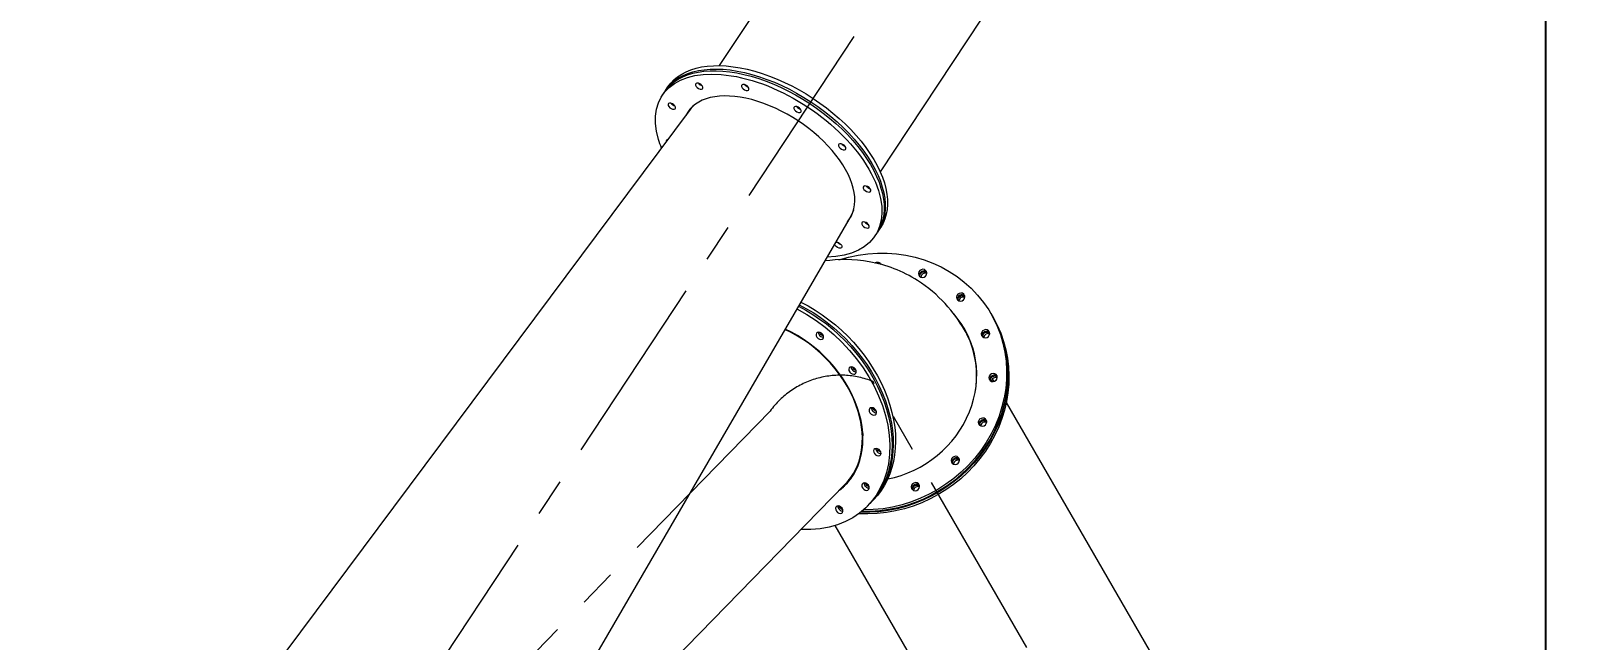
# Model space of a CAD drawing. Header units: inches. Extents: x -350577 to -266477, y -437959 to -377535.
# Drawn here: x -324537 to -322006, y -409950 to -408951 of the extents above; entities that cross this region are included whole.
import ezdxf

# ---------------------------------------------------------------- set-up
doc = ezdxf.new("R2010")
doc.units = ezdxf.units.IN
doc.header["$MEASUREMENT"] = 0
doc.linetypes.add('CENTER', pattern=[2, 1.25, -0.25, 0.25, -0.25])
doc.layers.add('CENTER       (itatec)', color=4, linetype='CENTER', lineweight=9)
doc.layers.add('ORGINAL (itatec)', color=3, linetype='Continuous', lineweight=9)
doc.styles.add('Geniso', font='geniso.shx', dxfattribs={"oblique": 15})
doc.dimstyles.new('scale 1b100', dxfattribs={"dimscale": 100, "dimtxt": 3, "dimasz": 2.5, "dimexe": 1, "dimexo": 1, "dimgap": 1, "dimtad": 1, "dimdec": 0, "dimzin": 0, "dimdsep": 46, "dimtxsty": 'Geniso', "dimcen": 0, "dimclrd": 1, "dimclre": 1, "dimclrt": 7, "dimadec": 0, "dimazin": 0, "dimtfac": 1, "dimtdec": 0, "dimtmove": 0, "dimatfit": 3, "dimfxl": 0.75, "dimtolj": 1, "dimtzin": 0, "dimarcsym": 0})

# ---------------------------------------------------------------- blocks, each defined once
blk = doc.blocks.new('*D32')
at = {"layer": 'Defpoints', "color": 0, "transparency": 16777216}
for p in [(-331896.3, -404294), (-322053.8, -404305.8), (-322053.8, -411835.7)]:
    blk.add_point(p, dxfattribs=at)
at = {"layer": 'ORGINAL (itatec)', "color": 1, "lineweight": -2, "transparency": 16777216}
for p, q in [((-322053.8, -411735.7), (-322053.8, -404205.8)), ((-331646.3, -404305.8), (-322303.8, -404305.8)), ((-331896.3, -404394), (-331896.3, -404405.8))]:
    blk.add_line(p, q, dxfattribs=at)
at = {"layer": 'ORGINAL (itatec)', "color": 1, "transparency": 16777216}
for points in [[(-331646.3, -404264.2), (-331646.3, -404347.5), (-331896.3, -404305.8)], [(-322303.8, -404264.2), (-322303.8, -404347.5), (-322053.8, -404305.8)]]:
    blk.add_solid(points, dxfattribs=at)
at = {"layer": 'ORGINAL (itatec)', "color": 7, "transparency": 16777216, "insert": (-326975, -404055.7), "char_height": 300, "attachment_point": 5, "style": 'Geniso'}
blk.add_mtext('\\A1;9842', dxfattribs=at)
blk = doc.blocks.new('*D43')
at = {"layer": 'Defpoints', "color": 0, "transparency": 16777216}
for p in [(-322287.2, -408125.7), (-319860.4, -408125.7), (-322287.2, -410425.7)]:
    blk.add_point(p, dxfattribs=at)
at = {"layer": 'ORGINAL (itatec)', "color": 1, "lineweight": -2, "transparency": 16777216}
for p, q in [((-322187.2, -408125.7), (-319760.4, -408125.7)), ((-319860.4, -410175.7), (-319860.4, -408375.7)), ((-322187.2, -410425.7), (-319760.4, -410425.7))]:
    blk.add_line(p, q, dxfattribs=at)
at = {"layer": 'ORGINAL (itatec)', "color": 1, "transparency": 16777216}
for points in [[(-319902.1, -408375.7), (-319818.8, -408375.7), (-319860.4, -408125.7)], [(-319902.1, -410175.7), (-319818.8, -410175.7), (-319860.4, -410425.7)]]:
    blk.add_solid(points, dxfattribs=at)
at = {"layer": 'ORGINAL (itatec)', "color": 7, "transparency": 16777216, "insert": (-320110.5, -409275.7), "char_height": 300, "attachment_point": 5, "rotation": 90, "style": 'Geniso'}
blk.add_mtext('\\A1;2300', dxfattribs=at)
blk = doc.blocks.new('*D44')
at = {"layer": 'Defpoints', "color": 0, "transparency": 16777216}
for p in [(-322053.8, -406400), (-322637.2, -407675.7), (-322053.8, -411835.7)]:
    blk.add_point(p, dxfattribs=at)
at = {"layer": 'ORGINAL (itatec)', "color": 1, "lineweight": -2, "transparency": 16777216}
for p, q in [((-322637.2, -407575.7), (-322637.2, -406300)), ((-322053.8, -411735.7), (-322053.8, -406300)), ((-322887.2, -406400), (-323137.2, -406400)), ((-322637.2, -406400), (-322053.8, -406400)), ((-321803.8, -406400), (-320741.5, -406400))]:
    blk.add_line(p, q, dxfattribs=at)
at = {"layer": 'ORGINAL (itatec)', "color": 1, "transparency": 16777216}
for points in [[(-322887.2, -406358.4), (-322887.2, -406441.7), (-322637.2, -406400)], [(-321803.8, -406358.4), (-321803.8, -406441.7), (-322053.8, -406400)]]:
    blk.add_solid(points, dxfattribs=at)
at = {"layer": 'ORGINAL (itatec)', "color": 7, "transparency": 16777216, "insert": (-321147.7, -406150), "char_height": 300, "attachment_point": 5, "style": 'Geniso'}
blk.add_mtext('\\A1;583', dxfattribs=at)

msp = doc.modelspace()

# ---------------------------------------------------------------- linework, layer by layer
at = {"layer": 'CENTER       (itatec)', "ltscale": 250}
for points in [[(-322637.2, -408125.7), (-326137.7, -413428.4, -0.25846), (-326549.6, -413643.7), (-328710.5, -413665.7)], [(-322654.6, -410395.6), (-323156.7, -409526, 0.343865), (-323325.3, -409574.5), (-324159.8, -410432.2)]]:
    msp.add_lwpolyline(points, format="xyb", dxfattribs=at)
at = {"layer": 'ORGINAL (itatec)'}
for p, q in [((-322885.5, -408215), (-323408.8, -409007.8)), ((-322621.8, -408389.1), (-323145.1, -409181.9)), ((-323496.7, -409048.4), (-323493, -409042.8)), ((-323502.2, -409056.7), (-323498.6, -409051.1)), ((-323456.2, -409079.8), (-324296.7, -410206.8)), ((-323192.7, -409253.8), (-323898.7, -410469.5)), ((-323147.9, -409278.6), (-323144.2, -409273.1)), ((-323153.4, -409287), (-323149.7, -409281.4)), ((-322963.6, -409414.5), (-322962.1, -409417.1)), ((-322961.3, -409418.4), (-322959.8, -409421)), ((-322999.1, -409454.9), (-323004.7, -409445.2)), ((-322958.1, -409525.9), (-322960.7, -409521.5)), ((-322508.7, -410304.4), (-322938.2, -409560.4)), ((-323202.3, -409694.7), (-323810, -410316.7)), ((-323165.8, -409730.3), (-323162, -409726.4)), ((-323160.1, -409724.5), (-323156.3, -409720.6)), ((-322806.6, -410476.4), (-323218.9, -409762.3))]:
    msp.add_line(p, q, dxfattribs=at)
at = {"layer": 'ORGINAL (itatec)', "extrusion": (0, 0, -1)}
for centre, major_axis, ratio, start_param, end_param in [((-323324.1, -409166.3), (-174.4, 115.1), 0.5526, 0, 3.141593), ((-323318.6, -409157.9), (-174.4, 115.1), 0.5526, 0, 3.141593), ((-323327.8, -409171.8), (-174.4, 115.1), 0.5526, -0.583454, 3.822156), ((-323322.3, -409163.5), (-174.4, 115.1), 0.5526, -0.014433, 3.156026), ((-323441.6, -409041.5), (-5.84, 3.86), 0.5526, -3.725046554335626, 2.558138752843961), ((-323366.2, -409043.5), (-5.84, 3.86), 0.5526, -3.725046554335626, 2.558138752843961), ((-323486.6, -409074.4), (-5.84, 3.86), 0.5526, -3.725046554335626, 2.55813875284396), ((-323280.4, -409079.8), (-5.84, 3.86), 0.5526, -3.725046554335626, 2.558138752843961), ((-323327.8, -409171.8), (-174.4, 115.1), 0.5526, -0.680564, -0.583454), ((-323489, -409133.5), (-5.84, 3.86), 0.5526, -0.542452, 0.605819), ((-323207.4, -409140.9), (-5.84, 3.86), 0.5526, -3.725046554335626, 2.558138752843961), ((-323166.6, -409210.2), (-5.84, 3.86), 0.5526, -3.725046554335627, 2.55813875284396), ((-323169, -409269.3), (-5.84, 3.86), 0.5526, -3.725046554335626, 2.55813875284396), ((-323214, -409302.2), (5.84, -3.86), 0.5526, -0.583454, 2.537769), ((-323214, -409302.2), (5.84, -3.86), 0.5526, -2.601135, -0.583454), ((-323156.7, -409526), (193.1, 111.5), 0.926316, -1.337931, 2.134812), ((-323150.3, -409336.6), (6.06, 3.5), 0.926316, -1.669243, 0.134891), ((-323075.5, -409348.6), (6.06, 3.5), 0.926316, -5.759586531663652, 0.5235987755159344), ((-323073.2, -409352.5), (-6.06, -3.5), 0.926316, 0.356093, 2.7855), ((-323321.5, -409570.6), (159.5, -155.8), 0.730863, -1.972235, 0), ((-323319.6, -409568.6), (159.5, -155.8), 0.730863, -1.975354, 0.008376), ((-323315.8, -409564.7), (159.5, -155.8), 0.730863, -1.981598, 0), ((-323013, -409387.5), (6.06, 3.5), 0.926316, -5.759586531663652, 0.5235987755159344), ((-323010.7, -409391.5), (-6.06, -3.5), 0.926316, 0.356093, 2.7855), ((-323325.3, -409574.5), (159.5, -155.8), 0.730863, -1.966003, 0.689914), ((-323152.9, -409532.5), (193.1, 111.5), 0.926316, 0, 2.187281), ((-323154.4, -409529.9), (193.1, 111.5), 0.926316, -0.003648, 2.165965), ((-323155.2, -409528.6), (193.1, 111.5), 0.926316, 0, 2.155469), ((-323155.9, -409527.3), (142, 82), 0.926316, -2.040512, -2.03601), ((-323153.7, -409531.2), (142, 82), 0.926316, -2.026038, -2.021562), ((-323243.9, -409451.2), (-5.01, 4.89), 0.730863, -4.066754664142811, 2.216430643036774), ((-323238.1, -409445.3), (-5.01, 4.89), 0.730863, -2.213544, -0.928049), ((-322972.4, -409447.6), (6.06, 3.5), 0.926316, -5.759586531663652, 0.5235987755159344), ((-322970.2, -409451.5), (-6.06, -3.5), 0.926316, 0.356093, 2.7855), ((-323190.3, -409508.1), (-5.01, 4.89), 0.730863, -4.066754664142811, 2.216430643036774), ((-323184.5, -409502.2), (-5.01, 4.89), 0.730863, -2.213544, -0.928049), ((-322959.9, -409519.6), (6.06, 3.5), 0.926316, -5.759586531663652, 0.5235987755159344), ((-322957.6, -409523.5), (-6.06, -3.5), 0.926316, 0.356093, 2.7855), ((-323157.2, -409575.1), (-5.01, 4.89), 0.730863, -4.066754664142811, 2.216430643036775), ((-323151.5, -409569.2), (-5.01, 4.89), 0.730863, -2.213544, -0.928049), ((-322977.3, -409592.6), (6.06, 3.5), 0.926316, -5.759586531663652, 0.5235987755159344), ((-322975, -409596.5), (-6.06, -3.5), 0.926316, 0.356093, 2.7855), ((-323317.7, -409566.7), (117.3, -114.6), 0.730863, -0.610542, -0.529013), ((-323149.8, -409642), (-5.01, 4.89), 0.730863, -4.066754664142811, 2.216430643036775), ((-323144, -409636.1), (-5.01, 4.89), 0.730863, -2.213544, -0.928049), ((-323022, -409655.4), (6.06, 3.5), 0.926316, -5.759586531663652, 0.5235987755159344), ((-323019.8, -409659.3), (-6.06, -3.5), 0.926316, 0.356093, 2.7855), ((-323169, -409698.6), (-5.01, 4.89), 0.730863, -4.066754664142811, 2.216430643036774), ((-323163.3, -409692.8), (-5.01, 4.89), 0.730863, -2.213544, -0.928049), ((-323087.3, -409698.6), (6.06, 3.5), 0.926316, -5.759586531663652, 0.5235987755159344), ((-323085, -409702.5), (-6.06, -3.5), 0.926316, 0.356093, 2.7855), ((-323212.1, -409736.4), (-5.01, 4.89), 0.730863, -4.066754664142811, 2.216430643036774), ((-323206.4, -409730.5), (-5.01, 4.89), 0.730863, -2.213544, -0.928049)]:
    msp.add_ellipse(centre, major_axis=major_axis, ratio=ratio, start_param=start_param, end_param=end_param, dxfattribs=at)
at = {"layer": 'ORGINAL (itatec)'}
for centre, major_axis, ratio, start_param, end_param in [((-323327.8, -409171.8), (132.7, -87.6), 0.5526, -0.069229, 3.210822), ((-323437.9, -409035.9), (5.84, -3.86), 0.5526, -2.102696, -1.038896), ((-323362.5, -409037.9), (5.84, -3.86), 0.5526, -2.102696, -1.038896), ((-323482.9, -409068.9), (5.84, -3.86), 0.5526, -2.102696, -1.038896), ((-323326, -409169.1), (-131.9, 87), 0.5526, -0.147727, -0.031683), ((-323276.8, -409074.3), (5.84, -3.86), 0.5526, -2.102696, -1.038896), ((-323324.1, -409166.3), (-132.7, 87.6), 0.5526, 0.037952, 0.090796), ((-323322.3, -409163.5), (-132.7, 87.6), 0.5526, 0.056945, 0.10027), ((-323318.6, -409157.9), (-132.7, 87.6), 0.5526, 0.095, 0.117465), ((-323320.8, -409161.3), (-131.9, 87), 0.5526, 0.028753, 0.053457), ((-323203.7, -409135.3), (5.84, -3.86), 0.5526, -2.102696, -1.038896), ((-323163, -409204.6), (5.84, -3.86), 0.5526, -2.102696, -1.038896), ((-323326, -409169.1), (131.9, -87), 0.5526, 0.031683, 0.147727), ((-323318.6, -409157.9), (132.7, -87.6), 0.5526, -0.117465, -0.095), ((-323320.8, -409161.3), (131.9, -87), 0.5526, -0.053457, -0.028753), ((-323324.1, -409166.3), (132.7, -87.6), 0.5526, -0.090796, -0.037952), ((-323322.3, -409163.5), (132.7, -87.6), 0.5526, -0.10027, -0.056945), ((-323165.4, -409263.7), (5.84, -3.86), 0.5526, -2.102696, -1.038896), ((-323210.3, -409296.6), (5.84, -3.86), 0.5526, -2.102696, -1.038896), ((-323148.8, -409339.2), (-6.06, -3.5), 0.926316, -2.706571, -2.063206), ((-323074, -409351.2), (6.06, 3.5), 0.926316, 0.234555, 2.907038), ((-323071.7, -409355.1), (-6.06, -3.5), 0.926316, -2.521605, -0.619987), ((-323011.5, -409390.2), (6.06, 3.5), 0.926316, 0.234555, 2.907038), ((-323009.2, -409394.1), (-6.06, -3.5), 0.926316, -2.521605, -0.619987), ((-323156.7, -409526), (149.8, 86.5), 0.926316, -1.919844, 0.182624), ((-323155.2, -409528.6), (149.8, 86.5), 0.926316, 0.009404, 0.15498), ((-323154.4, -409529.9), (149.8, 86.5), 0.926316, 0.014106, 0.14412), ((-323152.9, -409532.5), (149.8, 86.5), 0.926316, 0.023512, 0.127662), ((-323325.3, -409574.5), (-123, 120.2), 0.730863, -2.216431, -1.111072), ((-323325.3, -409574.5), (123.7, -120.9), 0.730863, -0.107573, 2.028829), ((-323240.1, -409447.3), (5.01, -4.89), 0.730863, -2.5787, -0.562892), ((-323155.9, -409527.3), (149, 86), 0.926316, -0.523599, 0), ((-323153.7, -409531.2), (149, 86), 0.926316, -0.135614, 0.014188), ((-322970.9, -409450.2), (6.06, 3.5), 0.926316, 0.234555, 2.907038), ((-322968.6, -409454.1), (-6.06, -3.5), 0.926316, -2.521605, -0.619987), ((-323186.4, -409504.2), (5.01, -4.89), 0.730863, -2.5787, -0.562892), ((-323155.9, -409527.3), (149, 86), 0.926316, -0.658252, -0.523599), ((-322958.4, -409522.2), (6.06, 3.5), 0.926316, 0.234555, 2.907038), ((-322956.1, -409526.1), (-6.06, -3.5), 0.926316, -2.521605, -0.619987), ((-323325.3, -409574.5), (123, -120.2), 0.730863, 0, 0.925162), ((-323153.4, -409571.2), (5.01, -4.89), 0.730863, -2.5787, -0.562892), ((-322975.8, -409595.2), (6.06, 3.5), 0.926316, 0.234555, 2.907038), ((-322973.5, -409599.1), (-6.06, -3.5), 0.926316, -2.521605, -0.619987), ((-323145.9, -409638.1), (5.01, -4.89), 0.730863, -2.5787, -0.562892), ((-323020.5, -409658), (6.06, 3.5), 0.926316, 0.234555, 2.907038), ((-323018.3, -409661.9), (-6.06, -3.5), 0.926316, -2.521605, -0.619987), ((-323321.5, -409570.6), (123.7, -120.9), 0.730863, -0.107573, -0.021594), ((-323319.6, -409568.6), (123.7, -120.9), 0.730863, -0.107573, -0.032394), ((-323315.8, -409564.7), (123.7, -120.9), 0.730863, -0.107573, -0.054007), ((-323317.7, -409566.7), (123, -120.2), 0.730863, -0.04332, 0.023688), ((-323156.7, -409526), (149.8, 86.5), 0.926316, -2.290302, -2.287319), ((-323165.2, -409694.7), (5.01, -4.89), 0.730863, -2.5787, -0.562892), ((-323085.8, -409701.2), (6.06, 3.5), 0.926316, 0.234555, 2.907038), ((-323083.5, -409705.1), (-6.06, -3.5), 0.926316, -2.521605, -0.619987), ((-323208.3, -409732.5), (5.01, -4.89), 0.730863, -2.5787, -0.562892)]:
    msp.add_ellipse(centre, major_axis=major_axis, ratio=ratio, start_param=start_param, end_param=end_param, dxfattribs=at)
msp.add_open_spline([(-323007, -409441.3), (-323023.7, -409412.4), (-323049.1, -409382.3), (-323107.8, -409345.1), (-323135.6, -409334.5), (-323188.6, -409325), (-323213.5, -409325.2), (-323236, -409328.3)], degree=3, knots=[4.4878226, 4.4878226, 4.4878226, 4.4878226, 4.6655644, 4.6655644, 4.7876311, 4.7876311, 4.9024014, 4.9024014, 4.9024014, 4.9024014], dxfattribs=at)
msp.add_open_spline([(-323192.8, -409685), (-323193.4, -409685.6), (-323194, -409686.2), (-323194.6, -409686.9)], degree=3, dxfattribs=at)

# ---------------------------------------------------------------- dimensions: what is measured, and where the dimension line sits
for base, p1, p2, picture, middle in [((-322053.8253, -404305.8354), (-331896.2537, -404294.0317), (-322053.8253, -411835.7146), '*D32', (-326975.0395, -404055.7334)), ((-322053.8, -406400), (-322637.2, -407675.7), (-322053.8, -411835.7), '*D44', (-321147.7, -406150))]:
    dim = msp.add_linear_dim(base=base, p1=p1, p2=p2, dimstyle='scale 1b100', dxfattribs=at)
    dim.commit()
    dim.dimension.update_dxf_attribs({"geometry": picture, "text_midpoint": middle})
dim = msp.add_linear_dim(base=(-319860.4, -408125.7), p1=(-322287.2, -410425.7), p2=(-322287.2, -408125.7), angle=90, dimstyle='scale 1b100', override={"dimtmove": 1}, dxfattribs=at)
dim.commit()
dim.dimension.update_dxf_attribs({"geometry": '*D43', "text_midpoint": (-320110.5, -409275.7)})

doc.saveas('drawing.dxf')
